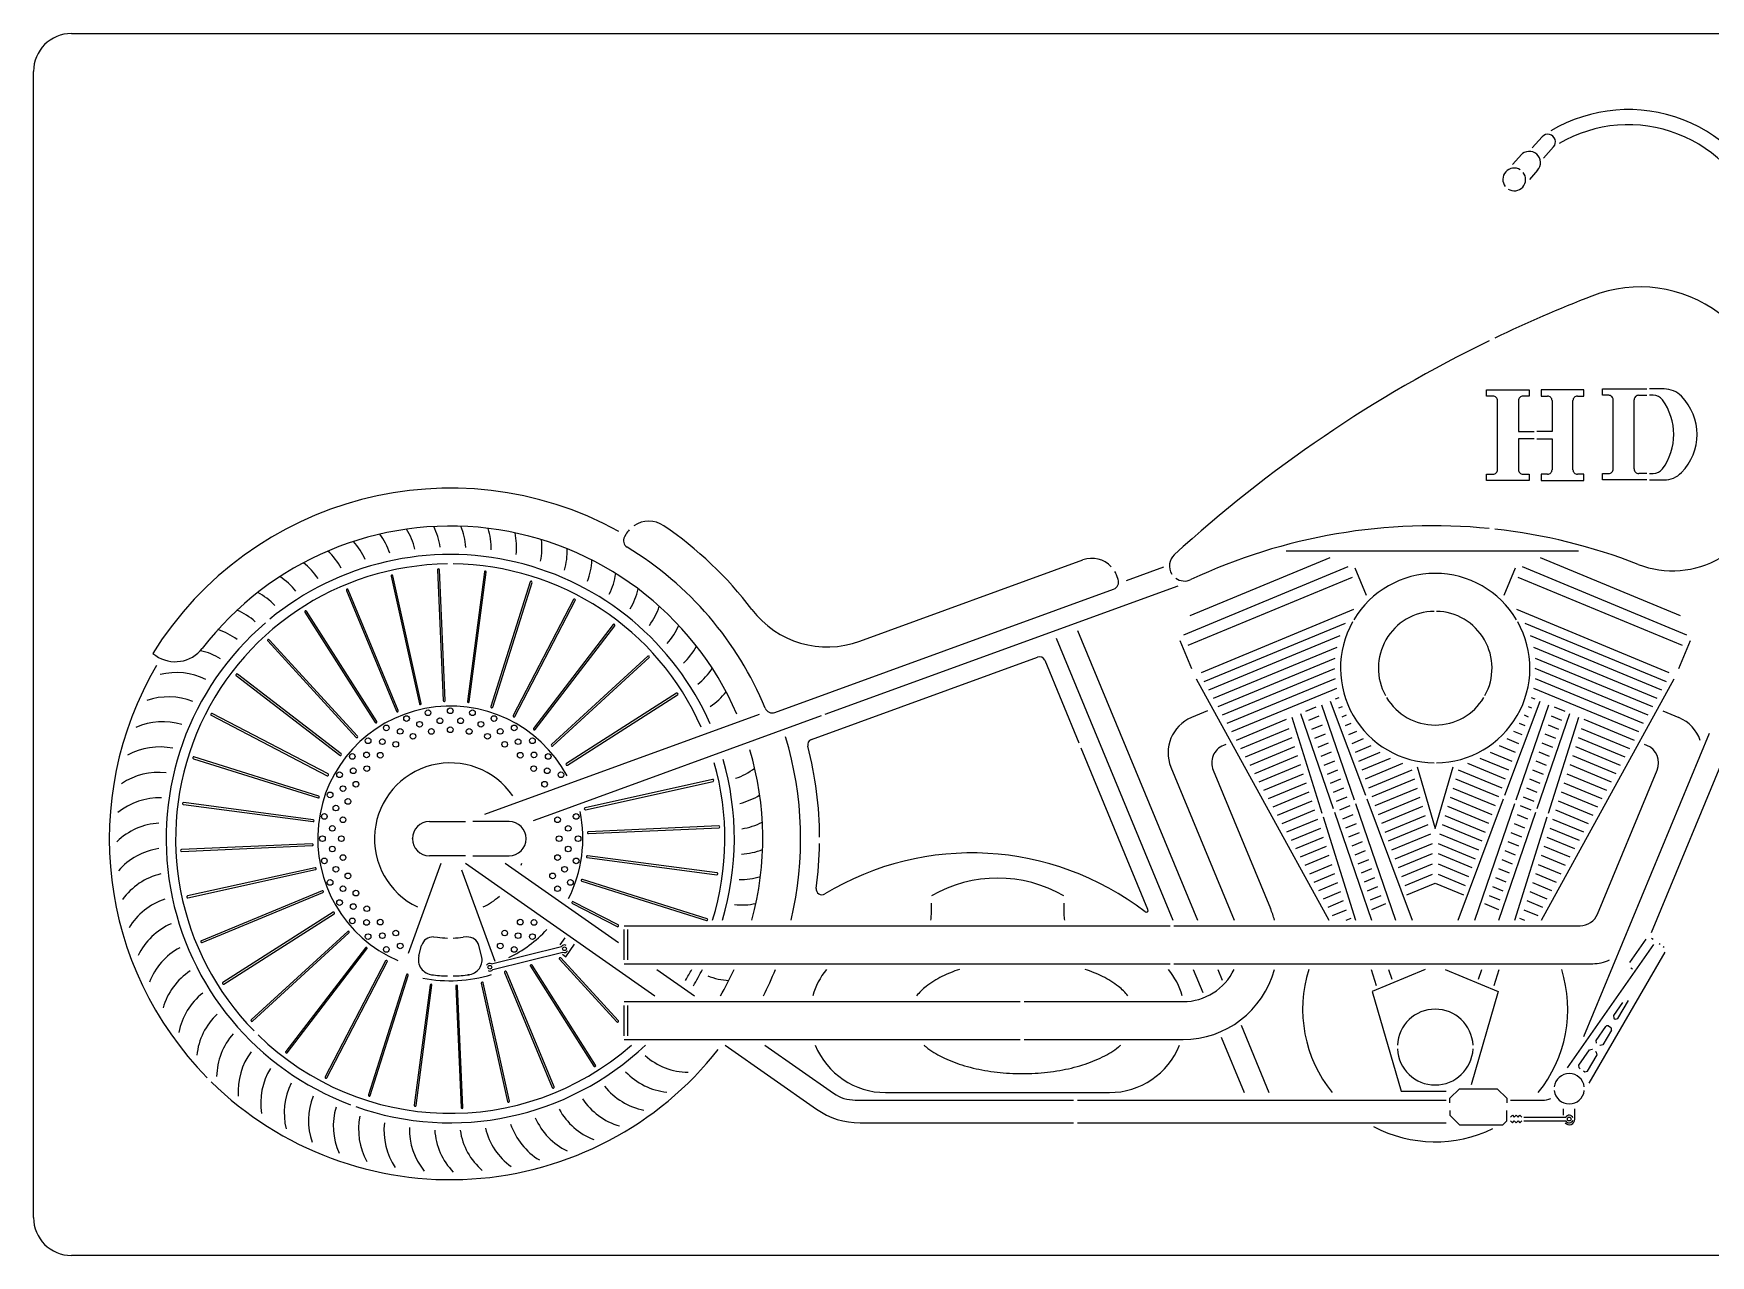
# Model space of a CAD drawing. Extents: x -20 to 707, y -20 to 302.
# Drawn here: x -20 to 422.7, y -20 to 302.5 of the extents above; entities that cross this region are included whole.
import ezdxf

# ---------------------------------------------------------------- set-up
doc = ezdxf.new("R2010")
doc.units = 0
doc.linetypes.add('DOT', pattern=[0.25, 0, -0.25])
doc.layers.add('DADO', color=2, linetype='DOT')
doc.layers.add('OBJ', color=2, linetype='CONTINUOUS')

msp = doc.modelspace()

# ---------------------------------------------------------------- linework, layer by layer
at = {"layer": 'DADO', "color": 3, "linetype": 'CONTINUOUS'}
for p, q in [((375.628691, 272.312211), (378.26546, 275.253222)), ((370.389814, 267.966878), (372.829727, 270.688318)), ((381.243098, 272.582329), (378.606968, 269.642031)), ((377.040378, 266.396655), (374.85723, 263.961607)), ((363.55936, 206.81356), (363.55936, 208.49356)), ((363.55936, 208.49356), (374.83936, 208.49356)), ((374.83936, 208.49356), (374.83936, 206.81356)), ((389.23936, 208.49356), (377.95936, 208.49356)), ((377.95936, 208.49356), (377.95936, 206.81356)), ((389.23936, 206.81356), (389.23936, 208.49356)), ((394.11826, 207.011499), (394.11826, 208.691499)), ((394.11826, 208.691499), (405.850081, 208.691499)), ((410.43826, 208.691499), (406.550081, 208.691499)), ((365.23927, 206.813543), (363.55936, 206.81356)), ((366.439343, 187.37365), (366.43936, 205.61356)), ((371.959377, 205.61347), (371.95936, 197.45356)), ((374.83936, 206.81356), (373.15936, 206.81356)), ((377.95936, 206.81356), (379.63927, 206.813543)), ((380.83936, 205.61356), (380.83936, 197.45356)), ((386.35936, 187.37356), (386.359377, 205.61347)), ((387.55936, 206.81356), (389.23936, 206.81356)), ((395.79817, 207.011482), (394.11826, 207.011499)), ((396.998243, 187.571589), (396.998261, 205.811499)), ((402.518277, 187.571589), (402.518277, 205.811409)), ((403.71826, 207.011499), (405.850081, 207.011499)), ((407.558357, 207.011499), (406.550081, 207.011499)), ((371.95936, 197.45356), (376.127043, 197.45356)), ((376.127043, 195.53356), (371.95936, 195.53356)), ((371.95936, 195.53356), (371.95936, 187.37356)), ((380.83936, 197.45356), (376.827043, 197.45356)), ((376.827043, 195.53356), (380.83936, 195.53356)), ((380.83936, 195.53356), (380.839343, 187.37365)), ((363.55936, 186.17356), (365.23927, 186.173577)), ((363.55936, 184.49356), (363.55936, 186.17356)), ((373.15945, 186.173577), (374.83936, 186.17356)), ((374.83936, 186.17356), (374.83936, 184.49356)), ((379.63936, 186.17356), (377.95936, 186.17356)), ((377.95936, 186.17356), (377.95936, 184.49356)), ((389.23936, 186.17356), (387.55945, 186.173577)), ((389.23936, 184.49356), (389.23936, 186.17356)), ((394.11826, 186.371499), (395.79817, 186.371516)), ((394.11826, 184.691499), (394.11826, 186.371499)), ((405.850081, 186.371507), (403.71835, 186.371516)), ((406.550081, 186.371504), (407.55826, 186.371499)), ((374.83936, 184.49356), (363.55936, 184.49356)), ((377.95936, 184.49356), (389.23936, 184.49356)), ((405.850081, 184.691564), (394.11826, 184.691499)), ((406.550081, 184.691568), (410.438217, 184.691589)), ((136.368093, 170.311891), (135.989129, 169.655507)), ((285.326248, 148.873729), (322.281429, 164.181068)), ((310.696088, 166), (387.807114, 166)), ((377.718571, 164.181067), (414.673751, 148.873729)), ((198.09364, 142.113001), (257.00195, 163.553872)), ((266.31596, 158.430472), (265.973939, 159.370165)), ((268.537365, 158.17482), (278.330866, 161.739363)), ((283.623404, 143.838819), (327.045741, 161.824942)), ((328.814244, 161.475087), (331.801553, 154.263087)), ((368.198447, 154.263087), (371.185756, 161.475086)), ((372.954258, 161.824941), (416.376596, 143.838819)), ((175.68593, 123.315483), (265.120614, 155.867047)), ((188.981487, 122.833782), (282.179057, 156.754923)), ((284.771454, 141.06718), (328.193792, 159.053303)), ((371.806208, 159.053302), (415.228546, 141.06718)), ((288.294861, 133.867486), (328.529942, 150.533403)), ((371.470059, 150.533402), (411.705138, 133.867486)), ((289.051135, 131.474764), (326.330378, 146.916333)), ((373.669622, 146.916332), (410.948864, 131.474764)), ((249.928991, 142.888504), (280.741718, 68.5)), ((255.572518, 144.94258), (287.236071, 68.5)), ((282.620268, 142.340915), (285.681735, 134.949878)), ((290.261046, 129.269945), (324.947149, 143.6374)), ((375.052851, 143.637399), (409.738953, 129.269945)), ((414.318264, 134.949878), (417.379732, 142.340914)), ((11.471331, 138.882493), (12.25136, 138.336311)), ((185.33642, 116.186197), (245.025856, 137.911375)), ((291.470957, 127.065125), (324.093688, 140.577904)), ((292.680869, 124.860306), (323.636108, 137.682387)), ((375.906312, 140.577903), (408.529042, 127.065126)), ((376.363892, 137.682386), (407.31913, 124.860306)), ((246.924706, 137.075862), (255.951397, 115.283502)), ((293.89078, 122.655487), (323.500121, 134.920078)), ((376.30693, 135), (406.109219, 122.655487)), ((286.931066, 132.220192), (321.898001, 68.5)), ((295.100691, 120.450667), (323.640753, 132.272349)), ((296.310602, 118.245848), (322.78822, 129.213237)), ((322.78822, 129.213237), (324.029807, 129.727519)), ((375.970193, 129.727519), (403.689397, 118.245849)), ((376.359247, 132.272349), (404.899308, 120.450668)), ((378.101999, 68.5), (413.068932, 132.220191)), ((315.814513, 123.618652), (318.581007, 124.764571)), ((319.969398, 125.339665), (328.618151, 100.238694)), ((322.279097, 126.296374), (331.580725, 101.465832)), ((323.665732, 126.870733), (324.649915, 127.278395)), ((324.543244, 124.52823), (325.491545, 124.921029)), ((368.419276, 101.465833), (377.720903, 126.296374)), ((371.38185, 100.238694), (380.030602, 125.339665)), ((374.508455, 124.921029), (375.456757, 124.52823)), ((375.350085, 127.278395), (376.334268, 126.870733)), ((381.418992, 124.764572), (384.185488, 123.618652)), ((99.08719, 96.5), (171.618824, 122.899356)), ((116.630016, 96.5), (187.981487, 122.469812)), ((289.892625, 123.705379), (285.654539, 121.949906)), ((297.520513, 116.041029), (310.725293, 121.510628)), ((312.116421, 122.086856), (320.112299, 96.715454)), ((314.42612, 123.043564), (323.074873, 97.942592)), ((316.630432, 121.250636), (319.396927, 122.396556)), ((317.446352, 118.88262), (320.212847, 120.02854)), ((325.420756, 122.185726), (326.551561, 122.654121)), ((326.298268, 119.843223), (327.832776, 120.478837)), ((372.167224, 120.478837), (373.701733, 119.843223)), ((373.448439, 122.654121), (374.579245, 122.185726)), ((376.925127, 97.942593), (385.57388, 123.043564)), ((379.787153, 120.02854), (382.553648, 118.88262)), ((379.887701, 96.715455), (387.883579, 122.086855)), ((380.603073, 122.396556), (383.369568, 121.250636)), ((389.274707, 121.510628), (402.479486, 116.041029)), ((410.107374, 123.705379), (414.345461, 121.949906)), ((298.730425, 113.836209), (311.479621, 119.1171)), ((299.940336, 111.63139), (312.233949, 116.723572)), ((318.262272, 116.514604), (321.028767, 117.660524)), ((319.078192, 114.146588), (321.844687, 115.292508)), ((327.17578, 117.500719), (329.344351, 118.398971)), ((328.053292, 115.158215), (331.103174, 116.421518)), ((368.896826, 116.421519), (371.946709, 115.158216)), ((370.655649, 118.398971), (372.824221, 117.500719)), ((378.155313, 115.292509), (380.921808, 114.146589)), ((378.971233, 117.660524), (381.737728, 116.514604)), ((387.766051, 116.723572), (400.059664, 111.631391)), ((388.520379, 119.1171), (401.269575, 113.83621)), ((389.209274, 37.747651), (422.373366, 117.812851)), ((407.097627, 65.2552), (427.916644, 115.516753)), ((274.169284, 71.30163), (256.525969, 113.896362)), ((294.732269, 114.886103), (294.100771, 114.624528)), ((301.150247, 109.426571), (312.988277, 114.330044)), ((302.360158, 107.221751), (313.742605, 111.936516)), ((319.894112, 111.778572), (322.660607, 112.924492)), ((328.930804, 112.815712), (333.136746, 114.55787)), ((329.808316, 110.473208), (335.488904, 112.826185)), ((330.685828, 108.130704), (338.231835, 111.256363)), ((361.768166, 111.256364), (369.314173, 108.130705)), ((364.511097, 112.826185), (370.191685, 110.473209)), ((366.863254, 114.557871), (371.069197, 112.815712)), ((377.339393, 112.924493), (380.105888, 111.778573)), ((386.257395, 111.936516), (397.639841, 107.221752)), ((387.011723, 114.330044), (398.849753, 109.426572)), ((405.899229, 114.624529), (405.267731, 114.886104)), ((280.242579, 108.884277), (296.970293, 68.5)), ((291.39479, 108.091713), (306.523787, 71.567086)), ((303.570069, 105.016932), (314.496933, 109.542987)), ((304.779981, 102.812113), (315.251261, 107.149459)), ((320.710032, 109.410557), (323.476527, 110.556476)), ((321.525952, 107.042541), (324.292447, 108.18846)), ((331.563339, 105.788201), (341.494819, 109.901954)), ((332.440851, 103.445697), (343.91007, 108.196403)), ((345.25944, 108.927465), (350, 92.656881)), ((350, 92.656881), (354.74056, 108.927465)), ((356.08993, 108.196404), (367.55915, 103.445698)), ((358.505183, 109.901955), (368.436662, 105.788201)), ((375.707553, 108.188461), (378.474048, 107.042541)), ((376.523473, 110.556477), (379.289968, 109.410557)), ((384.748739, 107.14946), (395.220019, 102.812114)), ((385.503067, 109.542988), (396.42993, 105.016933)), ((392.862969, 70.086583), (408.60521, 108.091714)), ((305.989892, 100.607293), (316.005589, 104.755931)), ((307.199803, 98.402474), (316.759917, 102.362403)), ((322.341872, 104.674525), (325.108367, 105.820445)), ((323.157792, 102.306509), (325.924287, 103.452429)), ((333.318363, 101.103194), (344.613576, 105.781824)), ((334.195875, 98.76069), (345.317082, 103.367245)), ((354.682918, 103.367246), (365.804126, 98.760691)), ((355.386424, 105.781825), (366.681638, 101.103194)), ((374.075713, 103.45243), (376.842208, 102.30651)), ((374.891633, 105.820445), (377.658128, 104.674526)), ((383.240083, 102.362404), (392.800197, 98.402475)), ((383.994411, 104.755932), (394.010108, 100.607294)), ((308.409714, 96.197655), (317.514245, 99.968875)), ((309.619625, 93.992835), (318.268573, 97.575347)), ((323.973712, 99.938493), (326.740207, 101.084413)), ((324.789632, 97.570477), (327.556127, 98.716397)), ((328.944519, 99.291488), (339.553987, 68.5)), ((331.93173, 100.528831), (343.929868, 68.5)), ((335.073387, 96.418186), (346.020589, 100.952666)), ((335.950899, 94.075683), (346.724095, 98.538087)), ((353.275905, 98.538088), (364.049102, 94.075684)), ((353.979411, 100.952667), (364.926614, 96.418187)), ((356.070134, 68.5), (368.068271, 100.528832)), ((360.446014, 68.5), (371.055482, 99.291488)), ((372.443873, 98.716398), (375.210368, 97.570478)), ((373.259793, 101.084414), (376.026288, 99.938494)), ((381.731427, 97.575348), (390.380375, 93.992837)), ((382.485755, 99.968876), (391.590286, 96.197656)), ((84.49, 94.5), (94, 94.5)), ((105.51, 94.5), (96, 94.5)), ((112, 94.814812), (116.630016, 96.5)), ((310.829537, 91.788016), (319.022901, 95.181819)), ((320.41403, 95.758043), (329.004489, 68.5)), ((323.401241, 96.995386), (333.219568, 68.5)), ((325.605552, 95.202461), (328.372047, 96.348381)), ((326.421472, 92.834446), (329.187967, 93.980365)), ((336.828411, 91.733179), (347.427601, 96.123508)), ((337.705923, 89.390675), (348.131108, 93.708929)), ((351.868893, 93.70893), (362.294078, 89.390677)), ((352.572399, 96.123509), (363.17159, 91.73318)), ((366.780432, 68.5), (376.59876, 96.995387)), ((370.812034, 93.980367), (373.578529, 92.834447)), ((370.995511, 68.5), (379.58597, 95.758044)), ((371.627954, 96.348382), (374.394449, 95.202463)), ((380.977099, 95.18182), (389.170464, 91.788017)), ((80, 89.99), (80, 90.01)), ((110, 89.99), (110, 90.01)), ((312.039448, 89.583197), (319.777229, 92.788291)), ((313.249359, 87.378377), (320.531557, 90.394763)), ((327.237392, 90.46643), (330.003887, 91.612349)), ((328.053312, 88.098414), (330.819807, 89.244334)), ((338.583435, 87.048172), (348.834614, 91.294349)), ((339.460947, 84.705668), (349.25, 88.760427)), ((350.75, 88.760429), (360.539055, 84.705669)), ((351.165387, 91.294351), (361.416567, 87.048173)), ((369.180194, 89.244335), (371.946689, 88.098415)), ((369.996114, 91.612351), (372.762609, 90.466431)), ((379.468444, 90.394764), (386.750641, 87.378379)), ((380.222771, 92.788292), (387.960553, 89.583198)), ((94, 85.5), (84.49, 85.5)), ((96, 85.5), (105.51, 85.5)), ((314.45927, 85.173558), (321.285885, 88.001235)), ((315.669182, 82.968739), (322.040213, 85.607707)), ((328.869232, 85.730398), (331.635727, 86.876318)), ((329.685152, 83.362382), (332.451647, 84.508302)), ((340.338459, 82.363165), (349.25, 86.054446)), ((350.75, 86.054448), (359.661543, 82.363166)), ((367.548354, 84.508303), (370.314849, 83.362384)), ((368.364274, 86.876319), (371.130769, 85.730399)), ((377.959788, 85.607708), (384.330819, 82.96874)), ((378.714116, 88.001236), (385.54073, 85.17356)), ((79.016679, 59.823579), (87.634192, 83.5)), ((92.981472, 81.808477), (101.762042, 57.68406)), ((94.052621, 83.5), (144.037801, 48.5)), ((104.513302, 83.5), (134.417233, 62.561042)), ((316.879093, 80.763919), (322.794541, 83.214178)), ((318.089004, 78.5591), (323.548869, 80.82065)), ((330.501072, 80.994366), (333.267567, 82.140286)), ((331.316992, 78.62635), (334.083487, 79.77227)), ((341.215971, 80.020661), (349.25, 83.348465)), ((342.093483, 77.678157), (349.25, 80.642484)), ((350.75, 83.348467), (358.784031, 80.020662)), ((350.75, 80.642486), (357.906519, 77.678159)), ((365.916514, 79.772272), (368.683009, 78.626352)), ((366.732434, 82.140288), (369.498929, 80.994368)), ((376.451132, 80.820652), (381.910997, 78.559102)), ((377.20546, 83.21418), (383.120908, 80.763921)), ((319.298915, 76.354281), (324.303197, 78.427122)), ((320.508826, 74.149461), (325.057525, 76.033594)), ((332.132912, 76.258335), (334.899407, 77.404254)), ((342.508779, 75.144211), (350, 78.247177)), ((350, 78.247177), (357.491222, 75.144211)), ((365.100594, 77.404256), (367.867089, 76.258336)), ((374.942476, 76.033596), (379.491175, 74.149463)), ((375.696804, 78.427124), (380.701086, 76.354283)), ((217, 70), (217, 73)), ((252, 73), (252, 70)), ((321.718738, 71.944642), (325.811853, 73.640066)), ((322.928649, 69.739823), (326.566181, 71.246538)), ((332.948832, 73.890319), (335.715327, 75.036238)), ((333.301951, 71.330618), (336.99404, 72.859931)), ((363.005961, 72.859931), (366.69805, 71.330617)), ((364.284674, 75.03624), (367.051169, 73.890321)), ((373.43382, 71.24654), (377.071352, 69.739825)), ((374.188148, 73.640068), (378.281264, 71.944644)), ((135.917233, 67), (280.012093, 67)), ((281.012093, 67), (388.243571, 67)), ((326.468235, 68.5), (327.784215, 69.045097)), ((372.215786, 69.045096), (373.531764, 68.5)), ((85.587638, 64.050195), (86.618459, 63.968717)), ((94.412361, 64.050195), (93.381536, 63.968717)), ((119.036865, 61.95564), (120.366262, 63.854216)), ((120.529412, 58.856879), (122.823718, 62.133487)), ((135.917233, 58), (135.917233, 66)), ((136.917233, 58), (136.917233, 66)), ((384.948191, 29.482885), (407.752075, 62.050207)), ((401.402372, 57.340507), (405.704196, 63.484148)), ((407.096924, 63.729724), (407.506499, 63.442936)), ((409.144803, 62.295783), (409.349591, 62.152389)), ((81.717537, 59.08943), (82.453473, 61.835979)), ((81.719331, 59.096124), (81.717537, 59.08943)), ((98.282461, 59.08943), (97.546525, 61.83598)), ((98.280667, 59.096124), (98.282461, 59.08943)), ((100.89672, 56.955031), (119.345634, 61.516931)), ((101.256783, 55.498886), (119.69898, 60.059126)), ((119.587407, 59.516478), (120.529412, 58.856879)), ((390.682255, 25.46785), (410.732508, 60.067735)), ((410.164975, 61.581451), (410.440861, 61.388274)), ((85.033176, 54.091879), (85.267085, 54.073345)), ((94.966821, 54.091879), (94.732913, 54.073345)), ((135.917233, 57), (280.012093, 57)), ((144.501447, 55.5), (154.498483, 48.5)), ((281.012093, 57), (391.584465, 57)), ((286.126494, 55.5), (288.638851, 49.434634)), ((292.620847, 55.5), (293.796514, 52.661689)), ((333.101481, 55.5), (334.444526, 51.238437)), ((347.345976, 55.5), (333.350708, 49.70297)), ((337.698829, 55.5), (338.577347, 52.950307)), ((352.654024, 55.5), (366.649293, 49.702969)), ((361.422653, 52.950306), (362.301172, 55.5)), ((365.555474, 51.238436), (366.898519, 55.5)), ((401.647948, 55.947779), (402.057523, 55.660991)), ((333.350708, 49.70297), (341.030264, 23.345142)), ((366.649293, 49.702969), (359.451892, 25)), ((135.917233, 47), (212.6835, 47)), ((135.917233, 38), (135.917233, 46)), ((136.917233, 38), (136.917233, 46)), ((212.6835, 47), (240.465223, 47)), ((241.465223, 47), (283.426799, 47)), ((399.464888, 46.727984), (397.058486, 43.291286)), ((398.247146, 42.511202), (400.993398, 47.250292)), ((298.736325, 40.735931), (306.082788, 23)), ((392.469874, 36.73807), (395.058184, 40.434558)), ((395.744021, 40.564519), (396.345057, 40.166094)), ((397.058486, 43.291286), (397.181274, 42.594922)), ((397.181274, 42.594922), (397.527747, 42.352319)), ((397.527747, 42.352319), (398.247146, 42.511202)), ((135.917233, 37), (240.465223, 37)), ((162.603726, 35.5), (186.715207, 18.616959)), ((173.064408, 35.5), (191.189777, 22.80848)), ((241.465223, 37), (283.426798, 37)), ((293.52787, 37.631499), (299.588435, 23)), ((392.592662, 36.041706), (392.469874, 36.73807)), ((392.614254, 36.026587), (392.592662, 36.041706)), ((393.501887, 35.40506), (393.434111, 35.452517)), ((394.221286, 35.563942), (393.501887, 35.40506)), ((396.501407, 39.498652), (394.221286, 35.563942)), ((387.881263, 30.184853), (390.749145, 34.280613)), ((390.195426, 28.616683), (392.711589, 32.958719)), ((390.749145, 34.280613), (391.445509, 34.403401)), ((391.445509, 34.403401), (391.535026, 34.34072)), ((392.565765, 33.618989), (392.354882, 33.766651)), ((392.711589, 32.958719), (392.565765, 33.618989)), ((388.004051, 29.488489), (387.881263, 30.184853)), ((388.297342, 29.283124), (388.004051, 29.488489)), ((389.117199, 28.709054), (389.476027, 28.4578)), ((389.476027, 28.4578), (390.195426, 28.616683)), ((204.903244, 23), (264, 23)), ((341.030264, 23.345142), (352.881744, 23.345142)), ((353.881744, 21.5), (356.381744, 24)), ((356.381744, 24), (366.381744, 24)), ((366.381744, 24), (368.881744, 21.5)), ((196.925541, 21), (254.548864, 21)), ((255.548864, 21), (352.881744, 21)), ((353.881744, 20.25), (353.881744, 21.5)), ((353.881744, 18.25), (353.881744, 17)), ((368.881744, 21.5), (368.881744, 20.25)), ((368.881744, 15.5), (368.881744, 18.25)), ((369.881744, 21), (378.263098, 21)), ((383.881744, 17), (383.881744, 18.708497)), ((386.881744, 16), (386.881744, 18.708497)), ((198.186736, 15), (254.548864, 15)), ((255.548864, 15), (352.881744, 15)), ((353.881744, 17), (356.381744, 14.5)), ((356.381744, 14.5), (367.881744, 14.5)), ((367.881744, 14.5), (368.881744, 15.5)), ((369.881744, 16.5), (370.381744, 17)), ((369.881744, 15.5), (370.381744, 15)), ((370.381744, 17), (370.881744, 16.5)), ((370.381744, 15), (370.881744, 15.5)), ((370.881744, 16.5), (371.381744, 17)), ((370.881744, 15.5), (371.381744, 15)), ((371.381744, 17), (371.881744, 16.5)), ((371.381744, 15), (371.881744, 15.5)), ((371.881744, 16.5), (372.381744, 17)), ((371.881744, 15.5), (372.381744, 15)), ((372.381744, 17), (372.881744, 16.5)), ((372.381744, 15), (372.881744, 15.5)), ((373.381744, 16.5), (384.515719, 16.5)), ((373.381744, 15.5), (384.515719, 15.5))]:
    msp.add_line(p, q, dxfattribs=at)
for centre, radius, start, end in [((400.982562, 242.429815), 40, 16.905303, 120.733778), ((379.75353, 273.916941), 2, -41.859467, 138.174355), ((400.982562, 242.429815), 36, 16.905303, 120.488711), ((374.805385, 268.397857), 3, -41.841113, 138.122113), ((370.857364, 263.994297), 3, 57.716193, -141.471979), ((370.857364, 263.994297), 3, -122.283849, 38.528074), ((404.111259, 200.614309), 34.999999, -4.962895, 111.368309), ((517.304757, -93.345756), 350, 111.090749, 115.658963), ((517.304757, -93.345756), 350, 115.931693, 132.438489), ((410.471774, 202.396388), 6.2952, 44.025271, 90.305029), ((365.245616, 205.6198), 1.19376, -0.299501, 90.304584), ((373.15312, 205.619816), 1.19376, 89.700499, -179.695416), ((379.645616, 205.6198), 1.19376, -0.299497, 90.304583), ((387.55312, 205.619816), 1.19376, 89.700499, -179.695416), ((395.804517, 205.817739), 1.19376, -0.299501, 90.304632), ((403.71202, 205.817755), 1.19376, 89.700503, -179.695417), ((407.559126, 204.013179), 2.99832, 36.854396, 90.014695), ((397.677747, 196.691436), 15.29664, -36.598511, 36.599295), ((404.752573, 196.691411), 14.37288, -44.532708, 44.532998), ((365.2456, 187.36732), 1.19376, -90.303817, 0.3038), ((373.153104, 187.36732), 1.19376, 179.700503, -89.695417), ((379.6456, 187.367304), 1.19376, -90.299501, 0.304584), ((387.553104, 187.36732), 1.19376, 179.700499, -89.695416), ((395.8045, 187.565259), 1.19376, -90.303817, 0.3038), ((403.71202, 187.565259), 1.19376, 179.696183, -89.6962), ((407.55922, 189.369819), 2.99832, -90.018345, -36.853396), ((410.47203, 190.986698), 6.2952, -90.307751, -44.027956), ((90, 90), 92.5, 61.238924, 148.098579), ((412.672889, 185.695925), 25, -111.248114, -8.249664), ((142.43027, 166.811891), 7, 55.683331, 124.519795), ((90, 90), 82.5, 23.474601, 142.494468), ((51.5, 156.683956), 17.5, 23.475022, 42.232186), ((57.458394, 159.7857), 17.5, 18.47502, 37.232188), ((63.664449, 162.356332), 17.5, 13.475022, 32.232187), ((70.070934, 164.376289), 17.5, 8.475023, 27.232187), ((76.62909, 165.830197), 17.5, 3.475021, 22.232188), ((83.289008, 166.706992), 17.5, -1.52498, 17.232187), ((90, 167), 17.5, -6.524978, 12.232186), ((96.710992, 166.706992), 17.5, -11.524979, 7.232185), ((137.72118, 168.655507), 2, 150.000003, -121.245659), ((142.43027, 166.811891), 7, 137.511804, 149.999997), ((90, 89.999999), 100, 37.217512, 55.683332), ((349.251601, 22.59246), 150, 84.261444, 115.141234), ((349.251601, 22.59246), 150, 68.751886, 83.6853), ((89.999999, 90), 75, 23.822554, 129.427033), ((45.834614, 153.074707), 17.5, 28.475021, 47.232188), ((103.37091, 165.830197), 17.5, -16.524978, 2.232186), ((90, 89.999999), 90, 22.491907, 58.754341), ((259.396091, 156.976024), 7, 43.132393, 110.000001), ((283.824544, 162.003006), 4, 132.438468, -147.151831), ((89.999999, 90), 72.5, 90.592726, -135.592725), ((40.505354, 148.985422), 17.5, 33.475021, 52.232186), ((89.999999, 90), 72.5, 23.954572, 89.407274), ((109.929066, 164.376289), 17.5, -21.52498, -2.767813), ((116.335551, 162.356332), 17.5, -26.524978, -7.767812), ((259.396091, 156.976024), 7, 20.000001, 30.286565), ((350, 135), 25, 30.687567, 149.312435), ((31.014578, 139.494646), 17.5, 43.475021, 62.232186), ((35.552778, 144.447222), 17.5, 38.475019, 57.232186), ((122.541606, 159.7857), 17.5, -31.524981, -12.767814), ((264.436574, 157.746432), 2, -70, 19.999985), ((283.824544, 162.003006), 4, -125.520693, -64.858777), ((128.5, 156.683956), 17.5, -36.524979, -17.767814), ((89.999999, 90), 75, 130.572967, -110.572967), ((26.925293, 134.165386), 17.5, 48.475022, 67.232186), ((134.165386, 153.074707), 17.5, -41.524978, -22.767814), ((189.543136, 165.605316), 25, -142.782488, -69.999999), ((350, 135), 25, 150.687566, -90.687566), ((350, 135), 15, 91.145992, -151.145993), ((350, 135), 15, -28.85401, 88.854008), ((350, 135), 25, -89.312434, 29.312436), ((23.316044, 128.5), 17.5, 53.475021, 72.232186), ((17.413548, 145.708679), 9, -125.000002, -37.505532), ((20.2143, 122.541606), 17.5, 58.475019, 77.232186), ((139.494646, 148.985422), 17.5, -46.524979, -27.767814), ((245.538886, 136.501836), 1.5, 22.50002, 110), ((90, 90), 90, 149.460844, -135.477471), ((17.643668, 116.335551), 17.5, 63.475022, 104.044255), ((144.447222, 144.447222), 17.5, -51.524981, -32.767814), ((148.985422, 139.494646), 17.5, -56.524979, -37.767814), ((15.623711, 109.929066), 17.5, 68.47502, 109.044255), ((89.999999, 90), 35, 28.21321, -113.275831), ((175.001889, 125.194868), 2, -157.508093, -69.999978), ((350, 135), 15, -148.85401, -31.145993), ((14.169803, 103.37091), 17.5, 73.475022, 114.044256), ((289.481374, 112.711111), 10, 112.500004, -157.5), ((410.518626, 112.711111), 10, 18.909622, 67.499996), ((90, 90), 92.5, -13.440322, 16.901421), ((185.849451, 114.776658), 1.5, 110.000027, -165.506553), ((13.293008, 96.710992), 17.5, 78.475021, 119.044256), ((89.999999, 90), 75, -16.658499, 16.177447), ((90, 90), 82.5, -15.106027, 16.525399), ((90, 90), 97.5, 0.216829, 14.493447), ((296.014188, 110.00513), 5, 112.499997, -157.499999), ((403.985812, 110.005131), 5, -22.499997, 67.499997), ((13, 90), 17.5, 83.475022, 124.044255), ((89.999999, 90), 20, 34.477512, -115.739174), ((89.999999, 90), 72.5, -17.250609, 16.045428), ((159.7857, 122.541606), 17.5, -71.52498, -52.767812), ((13.293008, 83.289008), 17.5, 88.47502, 129.044254), ((162.356332, 116.335551), 17.5, -76.524978, -57.767813), ((14.169803, 76.62909), 17.5, 93.475021, 134.044256), ((84.49, 90.01), 4.49, 90, 180), ((105.51, 90.01), 4.49, 0, 90), ((89.999999, 90), 35, -26.786788, 11.786789), ((164.376289, 109.929066), 17.5, -81.524977, -62.767813), ((84.49, 89.99), 4.49, 180, -90), ((105.51, 89.99), 4.49, -90, 0), ((90, 90), 97.5, -7.730982, -0.722745), ((15.623711, 70.070934), 17.5, 98.475023, 139.044254), ((165.830197, 103.37091), 17.5, -86.524979, -67.767812), ((227.713146, 11.237225), 75, 52.468704, 121.18593), ((17.643668, 63.664449), 17.5, 103.475022, 144.044256), ((89.999999, 90), 20, -20.522485, -18.965575), ((166.706992, 96.710992), 17.5, -91.52498, -72.767813), ((188.10015, 76.68232), 1.5, 172.269019, -58.814066), ((234.5, 44.6), 35, 60, 120), ((20.2143, 57.458394), 17.5, 108.47502, 149.044256), ((89.999999, 90), 20, -64.260824, -49.477512), ((167, 90), 17.5, -96.524978, -77.767814), ((273.707344, 71.110288), 0.5, -127.531296, 22.50002), ((283.426798, 62), 25.000001, 15.070062, 22.5), ((23.316044, 51.5), 17.5, 113.475022, 154.044255), ((210, 70), 7, -12.373625, 0), ((259, 70), 7, -180, -167.626375), ((388.243571, 72), 5, -90, -22.500001), ((85.35125, 61.059523), 3, 85.480642, 165.000003), ((89.999999, 90), 26.25, -97.401443, -91.637245), ((89.999999, 90), 26.25, -88.362755, -82.598564), ((94.648748, 61.059522), 3, 15.000001, 94.519338), ((89.999999, 90), 35, -63.794778, -43.213211), ((26.925293, 45.834614), 17.5, 118.475021, 159.044257), ((85.583034, 58.060848), 4, 165.000002, -94.530355), ((94.416964, 58.060848), 4, -85.469646, 14.999998), ((120.161048, 60.945971), 1, 62.479432, 145.298625), ((120.161048, 60.945971), 1, -117.520619, -34.701296), ((391.584465, 67), 10, -90, -63.909629), ((31.014578, 40.505354), 17.5, 123.475021, 164.044256), ((89.999999, 90.000002), 37.5, -101.150117, -73.057222), ((89.999999, 90), 36.25, -97.8752, -91.185514), ((89.999999, 90), 36.25, -88.814486, -82.124801), ((100.434653, 56.068186), 1, 62.479432, 145.298657), ((100.434653, 56.068186), 1, -117.520491, -34.701423), ((89.999999, 90), 72.5, -31.045427, -28.415494), ((89.999999, 90), 75, -31.177445, -27.387107), ((164.376289, 70.070934), 17.5, -111.52498, -92.767813), ((90, 90), 82.5, -30.200687, -24.719851), ((90, 90), 92.5, -26.657016, -21.899086), ((204.903244, 43), 20, 141.317813, 164.037986), ((230.30252, 32.181288), 23.866808, 116.142188, 128.031605), ((235.590691, 21.60492), 35.691326, 108.254823, 116.282265), ((246.409309, 21.60492), 35.691326, 63.717735, 71.745177), ((251.69748, 32.181288), 23.866808, 51.968395, 63.857812), ((264, 43), 20, 15.962014, 38.682187), ((283.426798, 62), 25, -90, -15.070062), ((283.426799, 62), 15, -90, -25.679289), ((350, 45), 35, 162.542397, -141.055196), ((350, 45), 35, -38.944804, 17.457603), ((35.552778, 35.552778), 17.5, 128.475019, 169.044254), ((224.608209, 39.38574), 14.683901, 127.849738, 141.632916), ((257.391791, 39.38574), 14.683901, 38.367084, 52.150262), ((350, 35), 10, 2.865984, 177.134016), ((40.505354, 31.014578), 17.5, 133.475021, 174.044254), ((395.46776, 40.14777), 0.5, 56.459785, 144.999991), ((396.068796, 39.749345), 0.5, -30.091789, 56.459739), ((45.834614, 26.925293), 17.5, 138.475022, 179.044254), ((89.999999, 90), 72.5, -134.407275, -48.73995), ((89.999999, 90), 75, -109.427033, -46.607672), ((204.903244, 43), 20, -157.975687, -90), ((224.608209, 46.61426), 14.683901, -130.808241, -127.849738), ((264, 43), 20, -90, -22.024313), ((257.391791, 46.61426), 14.683901, -52.150265, -49.191759), ((90, 90), 90, -134.52253, -38.184739), ((51.5, 23.316044), 17.5, 143.475021, -175.955745), ((153.074707, 45.834614), 17.5, -131.524978, -90.955752), ((230.30252, 53.818712), 23.866808, -128.031605, -116.142188), ((235.590691, 64.39508), 35.691326, -116.282265, -107.195699), ((246.409309, 64.39508), 35.691326, -72.804302, -63.717733), ((251.69748, 53.818712), 23.866808, -63.857809, -51.968397), ((350, 35), 10, -177.134016, -2.865984), ((57.458394, 20.2143), 17.5, 148.475019, -170.955747), ((148.985422, 40.505354), 17.5, -136.524979, -95.955753), ((239.19288, 75.783619), 47.635799, -107.285075, -99.791684), ((240.767804, 84.561283), 56.553468, -99.851656, -93.169395), ((241, 87.858421), 59.858421, -93.216822, -86.783178), ((241.232196, 84.561283), 56.553468, -86.830605, -80.148344), ((242.80712, 75.783619), 47.635799, -80.208316, -72.714926), ((385.381744, 24), 4, 7.180756, 172.819244), ((63.664449, 17.643668), 17.5, 153.475022, -165.955745), ((144.447222, 35.552778), 17.5, -141.524981, -100.955752), ((196.925541, 31), 9.999999, -125, -90), ((385.381744, 24), 4, -172.819244, -7.180756), ((70.070934, 15.623711), 17.5, 158.47502, -160.955745), ((76.62909, 14.169803), 17.5, 163.475022, -155.955747), ((134.165386, 26.925293), 17.5, -151.524979, -110.955751), ((139.494646, 31.014578), 17.5, -146.524979, -105.955752), ((198.186736, 35), 20, -125, -90), ((378.263098, 27), 6, -90, -67.959709), ((83.289008, 13.293008), 17.5, 168.475021, -150.955748), ((90, 13), 17.5, 173.475022, -145.95575), ((96.710992, 13.293008), 17.5, 178.47502, -140.955748), ((116.335551, 17.643668), 17.5, -166.524978, -125.955751), ((122.541606, 20.2143), 17.5, -161.52498, -120.955751), ((128.5, 23.316044), 17.5, -156.524978, -115.955749), ((350, 45), 35, -117.66045, -64.158068), ((385.381744, 16), 1.5, -138.189685, 0), ((385.381744, 16), 1, 17.457607, 149.999988), ((385.381744, 16), 1, -149.999988, -17.457607), ((103.37091, 14.169803), 17.5, -176.524979, -135.955749), ((109.929066, 15.623711), 17.5, -171.524977, -130.955751)]:
    msp.add_arc(centre, radius, start, end, dxfattribs=at)
at = {"layer": 'OBJ', "color": 1, "linetype": 'CONTINUOUS'}
for p, q in [((-10, 302.495614), (696.621471, 302.495614)), ((-20, -10), (-20, 292.495614)), ((74.58357, 159.561998), (74.573807, 159.559834)), ((82.345163, 125.683657), (74.875787, 159.375832)), ((86.653051, 160.926129), (88.158356, 126.448968)), ((86.897126, 161.182019), (86.887135, 161.181583)), ((88.65788, 126.470778), (87.152575, 160.947938)), ((99.020102, 160.429577), (94.515667, 126.214993)), ((95.011389, 126.149729), (99.515824, 160.364313)), ((99.304903, 160.639195), (99.29499, 160.640501)), ((62.596631, 155.504444), (75.803194, 123.620982)), ((62.738466, 155.82838), (62.729228, 155.824553)), ((76.265133, 123.812323), (63.058571, 155.695785)), ((74.387639, 159.267613), (81.857014, 125.575436)), ((111.112962, 157.793073), (100.735709, 124.880633)), ((101.212568, 124.73028), (111.589819, 157.64272)), ((111.429836, 157.950053), (111.420299, 157.953059)), ((122.564251, 153.096746), (106.629534, 122.486439)), ((107.073039, 122.255566), (123.007755, 152.865872)), ((122.903569, 153.196317), (122.8947, 153.200934)), ((51.638191, 149.750944), (70.180732, 120.644984)), ((51.72162, 150.094588), (51.713186, 150.089215)), ((70.602428, 120.913633), (52.059886, 150.019593)), ((133.026044, 146.483306), (112.018057, 119.105166)), ((112.414735, 118.800784), (133.42272, 146.178925)), ((133.377498, 146.522441), (133.369564, 146.528529)), ((41.845293, 142.181912), (65.160463, 116.737867)), ((41.867782, 142.534823), (41.86041, 142.528067)), ((65.529102, 117.075663), (42.213932, 142.519707)), ((142.180493, 138.153692), (116.737564, 114.839544)), ((117.075359, 114.470905), (142.518287, 137.785054)), ((142.533403, 138.131204), (142.526647, 138.138576)), ((33.476088, 133.378404), (33.47, 133.370471)), ((33.515224, 133.026951), (60.894645, 112.017981)), ((61.199027, 112.414659), (33.819605, 133.423628)), ((82.149235, 125.389272), (82.158998, 125.391436)), ((88.413809, 126.214888), (88.423799, 126.215324)), ((94.72659, 125.94011), (94.736505, 125.938805)), ((100.895696, 124.5733), (100.905232, 124.570293)), ((149.749443, 128.361014), (120.644635, 109.819206)), ((120.913283, 109.39751), (150.018093, 127.939319)), ((150.093087, 128.277587), (150.087714, 128.28602)), ((26.801951, 122.903822), (26.797333, 122.894953)), ((26.901523, 122.564507), (57.51331, 106.629018)), ((57.744183, 107.072524), (27.132396, 123.008012)), ((70.519001, 120.569991), (70.527435, 120.575365)), ((76.123302, 123.488389), (76.132541, 123.492216)), ((106.733721, 122.155995), (106.74259, 122.151378)), ((65.506616, 116.722754), (65.513989, 116.72951)), ((112.063281, 118.761649), (112.071214, 118.755561)), ((22.048363, 111.429925), (22.045356, 111.420389)), ((22.205344, 111.113055), (55.119379, 100.735299)), ((55.269732, 101.212158), (22.355697, 111.589913)), ((61.238166, 112.063209), (61.244253, 112.071143)), ((116.722449, 114.493393), (116.729205, 114.486021)), ((57.843759, 106.733213), (57.848376, 106.742083)), ((120.56964, 109.480939), (120.575013, 109.472505)), ((159.266192, 105.612015), (125.57494, 98.142846)), ((125.683161, 97.654696), (159.374411, 105.123867)), ((159.560577, 105.416086), (159.558412, 105.425849)), ((19.359415, 99.304891), (19.35811, 99.294977)), ((19.569035, 99.020094), (53.785229, 94.515446)), ((53.850492, 95.011168), (19.634298, 99.515816)), ((55.426714, 100.895293), (55.429721, 100.904829)), ((125.388775, 97.850628), (125.39094, 97.840864)), ((54.060112, 94.726375), (54.061418, 94.736289)), ((160.924852, 93.346884), (126.448384, 91.841609)), ((161.180742, 93.102814), (161.180306, 93.112804)), ((53.529577, 88.657905), (19.050891, 87.152533)), ((126.214304, 91.586158), (126.21474, 91.576168)), ((126.470194, 91.342085), (160.946662, 92.84736)), ((18.816811, 86.897079), (18.817247, 86.887089)), ((19.072701, 86.653009), (53.551387, 88.158381)), ((53.785467, 88.413838), (53.785031, 88.423827)), ((125.939461, 85.273365), (125.938155, 85.263451)), ((126.14908, 84.988565), (160.36325, 80.484184)), ((160.428513, 80.979906), (126.214343, 85.484287)), ((54.316778, 82.34529), (20.623252, 74.875616)), ((20.731472, 74.387467), (54.424999, 81.857142)), ((54.611163, 82.149366), (54.608998, 82.159128)), ((160.638133, 80.695109), (160.639438, 80.705023)), ((56.188191, 76.265288), (24.303621, 63.058268)), ((24.494963, 62.596328), (56.379532, 75.80335)), ((56.512124, 76.12346), (56.508297, 76.132699)), ((124.572556, 79.104177), (124.569548, 79.09464)), ((124.729535, 78.787301), (157.641851, 68.410088)), ((157.792204, 68.886946), (124.879888, 79.26416)), ((20.437087, 74.583395), (20.439251, 74.573631)), ((122.155132, 73.266105), (122.150515, 73.257235)), ((122.254701, 72.926783), (134.059105, 66.7818)), ((134.285361, 67.227708), (122.485575, 73.370289)), ((59.086947, 70.602633), (29.980164, 52.059568)), ((30.248813, 51.637872), (59.355596, 70.180938)), ((59.430587, 70.51921), (59.425214, 70.527643)), ((134.417233, 66.999118), (134.417233, 67.01039)), ((157.949185, 68.570076), (157.952192, 68.579612)), ((24.171029, 62.738159), (24.174856, 62.728919)), ((62.924962, 65.529379), (37.480385, 42.213719)), ((37.81818, 41.845081), (63.262758, 65.16074)), ((63.277869, 65.506895), (63.271113, 65.514268)), ((67.58561, 61.199674), (46.576366, 33.819894)), ((46.973044, 33.515513), (67.982288, 60.895292)), ((72.927298, 57.745048), (56.991736, 27.133116)), ((67.93706, 61.238812), (67.929127, 61.244899)), ((73.266612, 57.844621), (73.257743, 57.849239)), ((118.818402, 58.180503), (133.9916, 41.621864)), ((118.951282, 58.586594), (118.940224, 58.58386)), ((134.352866, 41.967704), (119.190726, 58.514278)), ((57.435241, 26.902243), (73.370804, 57.514175)), ((78.41182, 54.078303), (68.409995, 22.356565)), ((68.886853, 22.206213), (78.888679, 53.92795)), ((78.728689, 54.235285), (78.719152, 54.238291)), ((104.356372, 54.687514), (116.94117, 24.305122)), ((104.533728, 55.021536), (104.523911, 55.019108)), ((117.403109, 24.496464), (104.818889, 54.877456)), ((111.15632, 56.326195), (127.939636, 29.981664)), ((111.314384, 56.698202), (111.304141, 56.69567)), ((128.361332, 30.250314), (111.579825, 56.592003)), ((29.905173, 51.721296), (29.910546, 51.712863)), ((84.662462, 51.372475), (80.484192, 19.635361)), ((80.979914, 19.570098), (85.158184, 51.307211)), ((84.947257, 51.582095), (84.937344, 51.5834)), ((91.451111, 51.032485), (92.847401, 19.052167)), ((91.695181, 51.288375), (91.68519, 51.287938)), ((93.346926, 19.073978), (91.950635, 51.054295)), ((98.195679, 51.876479), (105.124038, 20.624672)), ((98.391607, 52.170864), (98.381844, 52.1687)), ((105.612187, 20.732893), (98.683828, 51.9847)), ((37.465273, 41.867565), (37.472029, 41.860192)), ((134.417233, 41.787383), (134.417233, 41.802185)), ((46.621594, 33.476374), (46.629528, 33.470286)), ((57.095929, 26.802668), (57.104798, 26.798051)), ((128.277909, 29.906674), (128.286343, 29.912047)), ((117.261282, 24.172531), (117.27052, 24.176357)), ((68.569987, 22.049231), (68.579523, 22.046224)), ((80.695122, 19.360478), (80.705036, 19.359173)), ((93.102859, 18.818088), (93.11285, 18.818524)), ((105.416263, 20.438509), (105.426027, 20.440673)), ((696.621471, -20), (-10, -20))]:
    msp.add_line(p, q, dxfattribs=at)
for centre, radius in [((84.139374, 123.237262), 0.75), ((90, 123.75), 0.75), ((95.860626, 123.237262), 0.75), ((73.125, 119.228357), 0.75), ((78.45682, 121.714626), 0.75), ((81.911905, 120.185182), 0.75), ((87.276383, 121.131084), 0.75), ((92.723617, 121.131084), 0.75), ((98.088095, 120.185182), 0.75), ((101.54318, 121.714626), 0.75), ((106.875, 119.228357), 0.75), ((68.305918, 115.854), 0.75), ((72.075736, 115.598501), 0.75), ((75.625, 114.89823), 0.75), ((76.793179, 118.322118), 0.75), ((80.166921, 117.016163), 0.75), ((85.007615, 118.313223), 0.75), ((90, 118.75), 0.75), ((94.992385, 118.313223), 0.75), ((99.833079, 117.016163), 0.75), ((103.20682, 118.322118), 0.75), ((104.375, 114.89823), 0.75), ((107.924263, 115.598501), 0.75), ((111.694082, 115.854), 0.75), ((64.146, 111.694082), 0.75), ((67.902913, 112.097087), 0.75), ((71.519856, 112.023778), 0.75), ((108.480144, 112.023778), 0.75), ((112.097087, 112.097087), 0.75), ((115.854, 111.694082), 0.75), ((60.771643, 106.875), 0.75), ((64.401499, 107.924263), 0.75), ((67.976222, 108.480144), 0.75), ((112.023778, 108.480144), 0.75), ((115.598501, 107.924264), 0.75), ((119.228357, 106.875), 0.75), ((58.285374, 101.54318), 0.75), ((61.677882, 103.20682), 0.75), ((65.10177, 104.375), 0.75), ((114.89823, 104.375), 0.75), ((59.814818, 98.088095), 0.75), ((62.983837, 99.833079), 0.75), ((56.762738, 95.860626), 0.75), ((58.868916, 92.723617), 0.75), ((61.686777, 94.992385), 0.75), ((118.313223, 94.992385), 0.75), ((121.131084, 92.723617), 0.75), ((123.237262, 95.860626), 0.75), ((56.25, 90), 0.75), ((61.25, 90), 0.75), ((118.75, 90), 0.75), ((123.75, 90), 0.75), ((56.762738, 84.139374), 0.75), ((58.868916, 87.276383), 0.75), ((61.686777, 85.007615), 0.75), ((118.313223, 85.007615), 0.75), ((121.131084, 87.276383), 0.75), ((123.237262, 84.139374), 0.75), ((59.814818, 81.911905), 0.75), ((62.983837, 80.166921), 0.75), ((117.016163, 80.166921), 0.75), ((120.185182, 81.911905), 0.75), ((58.285374, 78.45682), 0.75), ((61.677882, 76.793179), 0.75), ((65.10177, 75.625), 0.75), ((118.322118, 76.79318), 0.75), ((121.714626, 78.45682), 0.75), ((60.771643, 73.125), 0.75), ((64.401499, 72.075736), 0.75), ((67.976222, 71.519856), 0.75), ((64.146, 68.305918), 0.75), ((67.902913, 67.902913), 0.75), ((71.519856, 67.976222), 0.75), ((108.480144, 67.976222), 0.75), ((112.097087, 67.902913), 0.75), ((68.305918, 64.146), 0.75), ((72.075737, 64.401499), 0.75), ((75.625, 65.10177), 0.75), ((76.79318, 61.677882), 0.75), ((103.206821, 61.677882), 0.75), ((104.375, 65.10177), 0.75), ((107.924264, 64.401499), 0.75), ((111.694082, 64.146), 0.75), ((73.125, 60.771643), 0.75), ((106.875, 60.771643), 0.75), ((120.161048, 60.945971), 0.5), ((100.434653, 56.068186), 0.5), ((385.381744, 16), 0.5)]:
    msp.add_circle(centre, radius, dxfattribs=at)
for centre, radius, start, end in [((-10, 292.495614), 10, 90, -180), ((74.626831, 159.32064), 0.245001, 102.499079, -167.500135), ((74.636594, 159.322805), 0.245, 12.499815, 102.499077), ((86.897818, 160.936816), 0.245, 92.499122, -177.499943), ((86.907808, 160.937252), 0.245, 2.499823, 92.499005), ((99.263006, 160.397598), 0.245, 82.498791, 172.499981), ((99.27292, 160.396292), 0.245, -7.500019, 82.498952), ((62.822981, 155.598201), 0.245, 112.498905, -157.500052), ((62.83222, 155.602028), 0.245, 22.499859, 112.499041), ((111.346623, 157.7194), 0.244999, 72.499197, 162.500007), ((111.356159, 157.716393), 0.244999, -17.500064, 72.499104), ((122.781569, 152.983618), 0.245, 62.499284, 152.500122), ((122.790438, 152.979001), 0.245, -27.500193, 62.499188), ((51.844821, 149.882582), 0.245, 122.499065, -147.499966), ((51.853255, 149.887955), 0.245, 32.499908, 122.499079), ((133.220415, 146.334159), 0.245, 52.499322, 142.499836), ((133.228349, 146.328071), 0.244999, -37.499979, 52.499263), ((42.025926, 142.347432), 0.244999, 132.499055, -137.499939), ((42.033299, 142.354187), 0.245, 42.5, 132.499069), ((142.346012, 137.973059), 0.245, 42.499227, 132.499888), ((142.352768, 137.965687), 0.245, -47.500112, 42.499233), ((33.664371, 133.221323), 0.245, 142.49965, -127.500022), ((33.670458, 133.229256), 0.245, 52.499999, 142.499508), ((149.881082, 128.154384), 0.245, 32.499388, 122.500231), ((82.096207, 125.628464), 0.245, -167.500001, -77.499906), ((82.10597, 125.630629), 0.245001, -77.499957, 12.5), ((88.403123, 126.459655), 0.245, -177.5, -87.500177), ((88.413113, 126.460091), 0.245, -87.500177, 2.5), ((94.758571, 126.183014), 0.245, 172.5, -97.500483), ((94.768485, 126.181708), 0.244999, -97.500281, -7.499999), ((100.96937, 124.80696), 0.245, 162.5, -107.500287), ((100.978907, 124.803953), 0.245, -107.50051, -17.499999), ((149.886455, 128.14595), 0.245, -57.500092, 32.499492), ((27.014651, 122.781824), 0.245001, 152.499915, -117.499986), ((27.019268, 122.790694), 0.245, 62.5, 152.500014), ((70.387363, 120.776622), 0.245, -147.500001, -57.500092), ((70.395797, 120.781995), 0.244999, -57.499966, 32.500001), ((76.029544, 123.714739), 0.245, -157.5, -67.499836), ((76.038783, 123.718566), 0.245, -67.499836, 22.500001), ((106.846852, 122.373311), 0.245, 152.5, -117.500716), ((106.855721, 122.368694), 0.245, -117.500716, -27.499999), ((65.341096, 116.903387), 0.245, -137.5, -47.499939), ((65.348469, 116.910143), 0.245, -47.499939, 42.5), ((112.212429, 118.956019), 0.245, 142.5, -127.500492), ((112.220363, 118.949931), 0.245, -127.500678, -37.5), ((22.279017, 111.346716), 0.245, 162.500007, -107.499993), ((22.282024, 111.356252), 0.245, 72.499999, 162.500007), ((61.043792, 112.212353), 0.245, -127.5, -37.499181), ((61.04988, 112.220287), 0.245, -37.499323, 52.500001), ((116.903084, 114.658911), 0.245, 132.499999, -137.5006), ((116.909839, 114.651538), 0.244999, -137.500615, -47.499999), ((57.626438, 106.846336), 0.245, -117.500002, -27.498516), ((57.631055, 106.855206), 0.245, -27.498516, 62.499999), ((120.776273, 109.612575), 0.245, 122.5, -147.500738), ((120.781645, 109.604141), 0.245, -147.500612, -57.499999), ((159.319219, 105.372823), 0.245, 12.499586, 102.499865), ((159.321384, 105.363059), 0.244999, -77.500135, 12.499773), ((19.601014, 99.262998), 0.245, 172.499981, -97.500019), ((19.602319, 99.272912), 0.245, 82.5, 172.499981), ((55.193052, 100.96896), 0.245, -107.5, -17.498585), ((55.196059, 100.978497), 0.245, -17.498808, 72.499999), ((125.627968, 97.903653), 0.245, 102.499999, -167.500642), ((125.630133, 97.893889), 0.245, -167.500642, -77.5), ((53.817208, 94.75835), 0.245, -97.5, -7.499092), ((53.818513, 94.768264), 0.245, -7.499061, 82.5), ((160.935539, 93.102117), 0.245, 2.500057, 92.500057), ((160.935975, 93.092127), 0.245, -87.499943, 2.500036), ((53.540264, 88.413138), 0.245, 2.500524, 92.499999), ((126.459071, 91.596842), 0.245, 92.500001, -177.500644), ((126.459507, 91.586852), 0.245, -177.500644, -87.5), ((19.061578, 86.907766), 0.245, 92.500057, -177.499943), ((19.062014, 86.897776), 0.245, -177.499943, -87.499999), ((53.5407, 88.403148), 0.245, -87.5, 2.500757), ((126.181059, 85.231469), 0.245, 172.499285, -97.499999), ((126.182364, 85.241383), 0.245, 82.500001, 172.499255), ((54.369806, 82.106097), 0.245, 12.500779, 102.499998), ((54.371971, 82.096335), 0.245, -77.499999, 12.500779), ((160.395229, 80.727088), 0.245, -97.500019, -7.500019), ((160.396534, 80.737002), 0.245, -7.499996, 82.499981), ((56.281948, 76.038938), 0.245, 22.500902, 112.5), ((56.285775, 76.0297), 0.245, -67.5, 22.500686), ((124.803208, 79.020962), 0.245001, 162.498821, -107.5), ((124.806215, 79.030499), 0.245, 72.5, 162.498751), ((20.676279, 74.636423), 0.245, 102.499815, -167.499906), ((20.678444, 74.62666), 0.245001, -167.499729, -77.5), ((122.367829, 73.144101), 0.244999, 152.498446, -117.5), ((122.372447, 73.152971), 0.245, 62.499997, 152.498554), ((59.218585, 70.396002), 0.245, 32.500751, 122.499999), ((59.223958, 70.387569), 0.245, -57.499999, 32.500751), ((134.172233, 66.999118), 0.245, -117.499878, 0), ((134.172233, 67.01039), 0.245, 0, 62.500122), ((157.715524, 68.643749), 0.245, -107.499993, -17.500027), ((157.718531, 68.653285), 0.245, -17.499993, 72.500007), ((24.397378, 62.831918), 0.244999, 112.499948, -157.49953), ((24.401206, 62.822678), 0.245, -157.49962, -67.499999), ((63.090482, 65.348746), 0.245, 42.500721, 132.500001), ((63.097238, 65.341373), 0.245, -47.500001, 42.500721), ((67.779982, 61.050527), 0.244999, 52.500349, 142.499998), ((67.787916, 61.044439), 0.245, -37.499999, 52.500677), ((73.144616, 57.63192), 0.245001, 62.500438, 152.500001), ((73.153486, 57.627303), 0.245, -27.499999, 62.500537), ((118.999035, 58.346023), 0.245, 103.88917, -137.5), ((119.010093, 58.348758), 0.245, 42.499998, 103.889226), ((78.645481, 54.00463), 0.245, 72.500453, 162.5), ((78.655018, 54.001623), 0.245, -17.5, 72.500523), ((104.582722, 54.781271), 0.245, 103.88917, -157.5), ((104.592539, 54.783699), 0.245, 22.500001, 103.88917), ((111.362951, 56.457833), 0.245, 103.888943, -147.500002), ((111.373194, 56.460365), 0.245, 32.5, 103.888943), ((30.111802, 51.852937), 0.245, 122.499908, -147.499249), ((30.117175, 51.844503), 0.244999, -147.499446, -57.5), ((84.905366, 51.340496), 0.245, 82.500213, 172.5), ((84.91528, 51.33919), 0.245, -7.5, 82.500475), ((91.695878, 51.043172), 0.244999, 92.5003, -177.500001), ((91.705868, 51.043608), 0.245, 2.499999, 92.500057), ((98.434872, 51.929507), 0.245001, 102.500043, -167.500001), ((98.444635, 51.931672), 0.245, 12.500001, 102.500094), ((37.645904, 42.033086), 0.245, 132.499888, -137.499451), ((37.65266, 42.025714), 0.245, -137.499279, -47.5), ((134.172233, 41.787383), 0.245, -137.500112, 0), ((134.172233, 41.802185), 0.245, 0, 42.499888), ((46.770738, 33.670747), 0.245001, 142.499978, -127.499323), ((46.778672, 33.66466), 0.245, -127.499181, -37.5), ((57.209054, 27.019988), 0.245, 152.500122, -117.499039), ((57.217923, 27.015371), 0.245001, -117.499039, -27.5), ((128.146267, 30.113303), 0.245, -147.499894, -57.499051), ((128.154701, 30.118676), 0.245, -57.499014, 32.499908), ((68.643656, 22.282892), 0.245, 162.500007, -107.499101), ((68.653192, 22.279886), 0.245, -107.499031, -17.500001), ((117.167521, 24.39888), 0.245001, -157.499925, -67.499098), ((117.176759, 24.402706), 0.245, -67.499064, 22.500164), ((80.727096, 19.603382), 0.245, 172.499981, -97.49886), ((80.73701, 19.602077), 0.244999, -97.49886, -7.499999), ((93.092168, 19.062854), 0.245, -177.499943, -87.498999), ((93.102159, 19.063291), 0.245, -87.499009, 2.5), ((105.363231, 20.6777), 0.245001, -167.499957, -77.498942), ((105.372995, 20.679865), 0.245, -77.499059, 12.500094), ((-10, -10), 10, -180, -90)]:
    msp.add_arc(centre, radius, start, end, dxfattribs=at)

doc.saveas('drawing.dxf')
